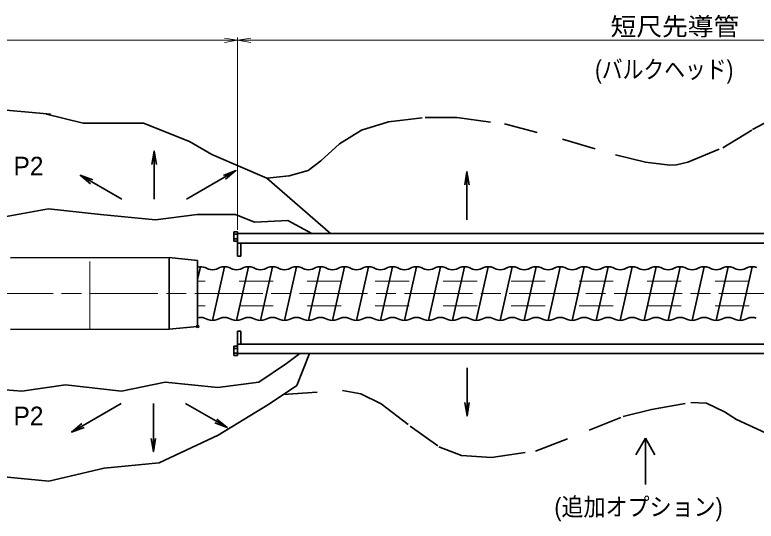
# Model space of a CAD drawing. Units: millimetres, scale not verified. Extents: x 1889 to 4202, y 889 to 2522.
# Drawn here: x 2569.6 to 2962.1, y 1589.4 to 1857.7 of the extents above; entities that cross this region are included whole.
import ezdxf
from ezdxf.enums import TextEntityAlignment as Align

# ---------------------------------------------------------------- set-up
doc = ezdxf.new("R2010")
doc.units = ezdxf.units.MM
doc.header["$LTSCALE"] = 3
doc.header["$PDMODE"] = 32
doc.header["$PDSIZE"] = 1.5
doc.linetypes.add('CHAIN', pattern=[18.5, 12, -1.5, 3.5, -1.5])
doc.linetypes.add('DASHED_SPACED', pattern=[12, 6, -6])
for name, color, linetype, lineweight in [('1外形線', 7, 'Continuous', 35), ('3隠れ線', 2, 'DASHED_SPACED', 13), ('4中心線', 1, 'CHAIN', 15), ('6寸法線', 4, 'Continuous', 13), ('DEFPOINTS_3', 7, 'Continuous', 13)]:
    doc.layers.add(name, color=color, linetype=linetype, lineweight=lineweight)
doc.styles.add('ＭＳ Ｐゴシック', font='')
doc.styles.get('ＭＳ Ｐゴシック').set_extended_font_data('MS PGothic')

# ---------------------------------------------------------------- blocks, each defined once
blk = doc.blocks.new('open_arrow')
at = {"color": 0, "linetype": 'Continuous', "lineweight": -2}
blk.add_lwpolyline([(7.5, 1.25), (0, 0), (7.5, -1.25)], dxfattribs=at)

msp = doc.modelspace()

# ---------------------------------------------------------------- linework, layer by layer
at = {"layer": '1外形線'}
for p, q in [((2564.175, 1750.704), (2587.473, 1754.862)), ((2587.473, 1754.862), (2614.931, 1751.951)), ((2614.931, 1751.951), (2644.053, 1749.04)), ((2644.053, 1749.04), (2666.103, 1751.951)), ((2666.103, 1751.951), (2686.489, 1751.951)), ((2686.489, 1751.951), (2696.474, 1747.793)), ((2696.474, 1747.793), (2714.137, 1748.638)), ((2714.137, 1748.638), (2726.881, 1741.723)), ((2687.547, 1742.723), (2685.547, 1742.723)), ((2685.547, 1737.763), (2685.547, 1742.723)), ((2687.547, 1741.493), (2685.547, 1741.493)), ((2687.547, 1738.993), (2685.547, 1738.993)), ((2687.547, 1737.763), (2687.547, 1742.723)), ((2687.547, 1741.723), (3151.512, 1741.723)), ((2687.547, 1729.813), (2687.547, 1741.723)), ((2687.547, 1737.763), (2685.547, 1737.763)), ((2687.547, 1736.723), (3151.512, 1736.723)), ((2689.263, 1729.813), (2689.263, 1736.723)), ((2651.391, 1729.039), (2567.391, 1729)), ((2651.391, 1729.039), (2651.408, 1691.039)), ((2666.391, 1727.546), (2651.391, 1729.039)), ((2666.407, 1692.546), (2666.391, 1727.546)), ((2687.547, 1729.813), (2689.263, 1729.813)), ((2667.912, 1724.221), (2666.396, 1717.416)), ((2670.381, 1723.772), (2672.15, 1722.956)), ((2680.612, 1724.22), (2674.262, 1695.719)), ((2676.379, 1722.956), (2678.148, 1723.772)), ((2683.081, 1723.772), (2684.85, 1722.956)), ((2693.312, 1724.22), (2686.962, 1695.721)), ((2693.312, 1724.22), (2686.962, 1695.72)), ((2689.079, 1722.957), (2690.848, 1723.773)), ((2689.079, 1722.956), (2690.848, 1723.772)), ((2695.782, 1723.773), (2697.551, 1722.957)), ((2706.012, 1724.221), (2699.662, 1695.721)), ((2701.779, 1722.957), (2703.548, 1723.773)), ((2708.482, 1723.773), (2710.251, 1722.957)), ((2718.712, 1724.222), (2712.362, 1695.721)), ((2714.479, 1722.957), (2716.248, 1723.773)), ((2721.182, 1723.773), (2722.95, 1722.957)), ((2731.412, 1724.222), (2725.063, 1695.722)), ((2727.179, 1722.957), (2728.948, 1723.773)), ((2733.882, 1723.773), (2735.651, 1722.957)), ((2744.112, 1724.221), (2737.762, 1695.72)), ((2739.88, 1722.957), (2741.648, 1723.773)), ((2746.582, 1723.773), (2748.351, 1722.957)), ((2756.809, 1724.219), (2750.46, 1695.721)), ((2756.812, 1724.221), (2750.462, 1695.721)), ((2752.577, 1722.956), (2754.346, 1723.772)), ((2752.579, 1722.957), (2754.348, 1723.773)), ((2759.279, 1723.772), (2761.048, 1722.956)), ((2769.51, 1724.221), (2763.16, 1695.721)), ((2765.277, 1722.956), (2767.046, 1723.772)), ((2771.979, 1723.772), (2773.748, 1722.956)), ((2782.21, 1724.221), (2775.86, 1695.72)), ((2777.977, 1722.956), (2779.745, 1723.772)), ((2784.679, 1723.772), (2786.448, 1722.956)), ((2794.91, 1724.221), (2788.56, 1695.721)), ((2790.677, 1722.956), (2792.446, 1723.772)), ((2797.379, 1723.772), (2799.148, 1722.956)), ((2807.61, 1724.22), (2801.26, 1695.719)), ((2803.377, 1722.956), (2805.146, 1723.772)), ((2810.079, 1723.772), (2811.848, 1722.956)), ((2820.31, 1724.22), (2813.96, 1695.722)), ((2820.31, 1724.22), (2813.96, 1695.72)), ((2816.077, 1722.957), (2817.846, 1723.773)), ((2816.077, 1722.956), (2817.846, 1723.772)), ((2822.779, 1723.773), (2824.548, 1722.957)), ((2833.01, 1724.222), (2826.66, 1695.722)), ((2828.777, 1722.957), (2830.546, 1723.773)), ((2835.479, 1723.773), (2837.248, 1722.957)), ((2845.71, 1724.223), (2839.36, 1695.721)), ((2841.477, 1722.957), (2843.246, 1723.773)), ((2848.179, 1723.773), (2849.948, 1722.957)), ((2858.41, 1724.223), (2852.06, 1695.723)), ((2854.177, 1722.957), (2855.946, 1723.773)), ((2860.879, 1723.774), (2862.648, 1722.958)), ((2871.11, 1724.222), (2864.76, 1695.721)), ((2866.877, 1722.958), (2868.646, 1723.774)), ((2873.58, 1723.774), (2875.348, 1722.958)), ((2883.81, 1724.222), (2877.46, 1695.722)), ((2883.81, 1724.222), (2877.461, 1695.723)), ((2879.577, 1722.957), (2881.346, 1723.773)), ((2879.578, 1722.959), (2881.346, 1723.775)), ((2886.28, 1723.775), (2888.049, 1722.959)), ((2896.51, 1724.223), (2890.161, 1695.723)), ((2892.278, 1722.959), (2894.046, 1723.775)), ((2898.98, 1723.775), (2900.749, 1722.959)), ((2909.211, 1724.224), (2902.86, 1695.723)), ((2904.978, 1722.959), (2906.746, 1723.775)), ((2911.68, 1723.775), (2913.449, 1722.958)), ((2921.911, 1724.224), (2915.561, 1695.724)), ((2917.678, 1722.959), (2919.446, 1723.775)), ((2924.38, 1723.775), (2926.149, 1722.959)), ((2934.61, 1724.223), (2928.26, 1695.722)), ((2930.378, 1722.959), (2932.146, 1723.775)), ((2937.08, 1723.775), (2938.849, 1722.959)), ((2947.308, 1724.221), (2940.958, 1695.722)), ((2947.31, 1724.223), (2940.961, 1695.723)), ((2943.075, 1722.958), (2944.844, 1723.774)), ((2943.078, 1722.959), (2944.846, 1723.775)), ((2949.777, 1723.774), (2951.546, 1722.958)), ((2960.008, 1724.223), (2953.658, 1695.722)), ((2955.775, 1722.958), (2957.544, 1723.774)), ((2670.028, 1696.982), (2671.797, 1696.166)), ((2676.731, 1696.166), (2678.499, 1696.982)), ((2682.728, 1696.983), (2684.497, 1696.167)), ((2682.728, 1696.982), (2684.497, 1696.166)), ((2689.431, 1696.167), (2691.2, 1696.983)), ((2695.428, 1696.983), (2697.197, 1696.167)), ((2702.131, 1696.167), (2703.9, 1696.983)), ((2708.128, 1696.983), (2709.897, 1696.167)), ((2714.831, 1696.167), (2716.6, 1696.983)), ((2720.828, 1696.983), (2722.597, 1696.167)), ((2727.531, 1696.167), (2729.3, 1696.983)), ((2733.528, 1696.983), (2735.297, 1696.167)), ((2740.231, 1696.167), (2742, 1696.983)), ((2746.226, 1696.983), (2747.995, 1696.167)), ((2746.228, 1696.983), (2747.997, 1696.167)), ((2752.928, 1696.167), (2754.697, 1696.983)), ((2758.926, 1696.983), (2760.695, 1696.167)), ((2765.628, 1696.167), (2767.397, 1696.983)), ((2771.626, 1696.983), (2773.395, 1696.167)), ((2778.328, 1696.167), (2780.097, 1696.983)), ((2784.326, 1696.983), (2786.095, 1696.167)), ((2791.028, 1696.167), (2792.797, 1696.983)), ((2797.026, 1696.983), (2798.795, 1696.167)), ((2803.728, 1696.167), (2805.497, 1696.983)), ((2809.726, 1696.984), (2811.495, 1696.168)), ((2809.726, 1696.982), (2811.495, 1696.166)), ((2816.429, 1696.168), (2818.197, 1696.984)), ((2822.426, 1696.984), (2824.195, 1696.168)), ((2829.129, 1696.168), (2830.897, 1696.984)), ((2835.126, 1696.984), (2836.895, 1696.168)), ((2841.829, 1696.168), (2843.598, 1696.984)), ((2847.826, 1696.984), (2849.595, 1696.168)), ((2854.529, 1696.168), (2856.298, 1696.984)), ((2860.526, 1696.984), (2862.295, 1696.168)), ((2867.229, 1696.168), (2868.998, 1696.984)), ((2873.226, 1696.984), (2874.995, 1696.168)), ((2873.227, 1696.985), (2874.995, 1696.169)), ((2879.929, 1696.169), (2881.698, 1696.985)), ((2885.927, 1696.985), (2887.695, 1696.169)), ((2892.629, 1696.169), (2894.398, 1696.985)), ((2898.627, 1696.985), (2900.395, 1696.169)), ((2905.329, 1696.169), (2907.098, 1696.985)), ((2911.327, 1696.985), (2913.095, 1696.169)), ((2918.029, 1696.169), (2919.798, 1696.985)), ((2924.027, 1696.985), (2925.795, 1696.169)), ((2930.729, 1696.169), (2932.498, 1696.985)), ((2936.724, 1696.984), (2938.493, 1696.168)), ((2936.727, 1696.985), (2938.495, 1696.169)), ((2943.426, 1696.168), (2945.195, 1696.985)), ((2949.424, 1696.984), (2951.193, 1696.168)), ((2956.126, 1696.168), (2957.895, 1696.985)), ((2651.408, 1691.039), (2666.407, 1692.546)), ((2567.408, 1691), (2651.408, 1691.039)), ((2687.547, 1690.136), (2687.547, 1678.225)), ((2687.547, 1690.136), (2689.263, 1690.136)), ((2689.263, 1690.136), (2689.263, 1683.225)), ((2687.547, 1678.223), (2687.547, 1684.209)), ((2685.547, 1677.223), (2685.547, 1682.183)), ((2687.547, 1682.183), (2685.547, 1682.183)), ((2687.547, 1680.953), (2685.547, 1680.953)), ((2687.547, 1683.223), (3151.512, 1683.223)), ((2687.547, 1677.223), (2687.547, 1682.183)), ((2687.547, 1678.453), (2685.547, 1678.453)), ((2687.547, 1677.223), (2685.547, 1677.223)), ((2687.547, 1678.223), (3151.512, 1678.226)), ((2713.412, 1672.948), (2720.584, 1678.223)), ((2698.788, 1663.046), (2713.412, 1672.948)), ((2573.306, 1658.331), (2596.421, 1661.632)), ((2596.421, 1661.632), (2626.141, 1658.331)), ((2626.141, 1658.331), (2649.256, 1663.046)), ((2649.256, 1663.046), (2677.088, 1660.217)), ((2677.088, 1660.217), (2698.788, 1663.046)), ((2546.889, 1660.217), (2573.306, 1658.331)), ((2903.468, 1633.338), (2898.411, 1624.578)), ((2903.468, 1608.907), (2903.468, 1633.338)), ((2903.468, 1633.338), (2908.526, 1624.578))]:
    msp.add_line(p, q, dxfattribs=at)
at = {"layer": '1外形線', "color": 4, "linetype": 'DASHED_SPACED'}
for points in [[(2703.099, 1771.089), (2714.803, 1772.282), (2724.915, 1775.148), (2731.573, 1780.239), (2741.546, 1789.4), (2753.158, 1796.629), (2767.382, 1800.903), (2786.785, 1803.274), (2803.661, 1803.28), (2828.822, 1799.839), (2859.661, 1791.78), (2887.575, 1783.442), (2903.499, 1779.633), (2916.425, 1778.055), (2919.87, 1778.268), (2925.936, 1779.685), (2944.415, 1787.177), (2960.247, 1796.91), (2977.286, 1805.988), (2991.466, 1809.575), (3009.017, 1808.933), (3037.727, 1800.553), (3069.775, 1780.264)], [(2711.704, 1656.456), (2743.069, 1658.55), (2752.815, 1656.944), (2763.583, 1651.523), (2778.854, 1639.742), (2794.194, 1628.851), (2806.185, 1624.197), (2822.057, 1623.126), (2845.367, 1626.568), (2873.777, 1637.557), (2891.707, 1644.796), (2906.75, 1648.522), (2927.588, 1652.304), (2935.898, 1651.831), (2945.433, 1647.307), (2951.724, 1643.293), (2966.981, 1636.144)]]:
    msp.add_lwpolyline(points, dxfattribs=at)
at = {"layer": '1外形線', "color": 4}
for points in [[(2736.83, 1741.723), (2703.099, 1771.089), (2673.913, 1783.591), (2662.1, 1790.537), (2637.779, 1800.26), (2605.814, 1800.26), (2586.357, 1805.122), (2588.442, 1805.122), (2557.172, 1807.901)], [(2536.245, 1615.476), (2587.666, 1610.614), (2616.852, 1617.56), (2646.037, 1620.338), (2677.307, 1634.924), (2704.408, 1651.594), (2719.001, 1661.318), (2725.578, 1678.223)]]:
    msp.add_lwpolyline(points, dxfattribs=at)
at = {"layer": '1外形線'}
for points in [[(2643.385, 1785.438), (2643.385, 1778.438), (2643.385, 1759.961)], [(2686.681, 1775.11), (2680.619, 1771.61), (2660.442, 1759.961)], [(2809.015, 1774.509), (2809.015, 1767.509), (2809.015, 1749.032)], [(2604.263, 1772.699), (2610.325, 1769.199), (2626.327, 1759.961)], [(2809.08, 1645.191), (2809.08, 1652.191), (2809.08, 1670.668)], [(2599.696, 1636.569), (2605.758, 1640.069), (2625.936, 1651.718)], [(2642.993, 1626.241), (2642.993, 1633.241), (2642.993, 1651.718)], [(2682.115, 1638.979), (2676.052, 1642.479), (2660.05, 1651.718)]]:
    msp.add_lwpolyline(points, dxfattribs=at)
for centre, radius, start, end in [((2667.914, 1717.22), 7, 69.36613, 102.55335), ((2680.615, 1717.221), 7, 69.36613, 110.63387), ((2693.315, 1717.222), 7, 69.36613, 110.63387), ((2706.015, 1717.222), 7, 69.36613, 110.63387), ((2718.715, 1717.222), 7, 69.36613, 110.63387), ((2731.415, 1717.222), 7, 69.36613, 110.63387), ((2744.115, 1717.222), 7, 69.36613, 110.63387), ((2756.812, 1717.221), 7, 69.36613, 110.63387), ((2769.512, 1717.221), 7, 69.36613, 110.63387), ((2782.212, 1717.221), 7, 69.36613, 110.63387), ((2794.912, 1717.221), 7, 69.36613, 110.63387), ((2807.612, 1717.221), 7, 69.36613, 110.63387), ((2820.313, 1717.223), 7, 69.36613, 110.63387), ((2833.013, 1717.223), 7, 69.36613, 110.63387), ((2845.713, 1717.222), 7, 69.36613, 110.63387), ((2858.413, 1717.222), 7, 69.36613, 110.63387), ((2871.113, 1717.223), 7, 69.36613, 110.63387), ((2883.813, 1717.224), 7, 69.36613, 110.63387), ((2896.513, 1717.224), 7, 69.36613, 110.63387), ((2909.213, 1717.224), 7, 69.36613, 110.63387), ((2921.913, 1717.224), 7, 69.36613, 110.63387), ((2934.613, 1717.224), 7, 69.36613, 110.63387), ((2947.31, 1717.223), 7, 69.36613, 110.63387), ((2960.01, 1717.223), 7, 69.36613, 110.63387), ((2674.265, 1728.571), 6, 249.36605, 290.63617), ((2686.965, 1728.571), 6, 249.36605, 290.63617), ((2699.665, 1728.572), 6, 249.36605, 290.63617), ((2712.365, 1728.572), 6, 249.36605, 290.63617), ((2725.065, 1728.572), 6, 249.36605, 290.63617), ((2737.765, 1728.572), 6, 249.36605, 290.63617), ((2750.465, 1728.572), 6, 249.36605, 290.63617), ((2763.162, 1728.571), 6, 249.36605, 290.63617), ((2775.862, 1728.571), 6, 249.36605, 290.63617), ((2788.562, 1728.571), 6, 249.36605, 290.63617), ((2801.262, 1728.571), 6, 249.36605, 290.63617), ((2813.962, 1728.571), 6, 249.36605, 290.63617), ((2826.663, 1728.573), 6, 249.36605, 290.63617), ((2839.363, 1728.573), 6, 249.36605, 290.63617), ((2852.063, 1728.572), 6, 249.36605, 290.63617), ((2864.763, 1728.573), 6, 249.36605, 290.63617), ((2877.463, 1728.573), 6, 249.36605, 290.63617), ((2890.163, 1728.574), 6, 249.36605, 290.63617), ((2902.863, 1728.574), 6, 249.36605, 290.63617), ((2915.563, 1728.574), 6, 249.36605, 290.63617), ((2928.263, 1728.574), 6, 249.36605, 290.63617), ((2940.963, 1728.574), 6, 249.36605, 290.63617), ((2953.66, 1728.573), 6, 249.36605, 290.63617), ((2667.914, 1691.367), 6, 69.36992, 104.56075), ((2674.264, 1702.717), 7, 249.36613, 290.63387), ((2680.614, 1691.367), 6, 69.36992, 110.63395), ((2686.964, 1702.718), 7, 249.36613, 290.63387), ((2693.314, 1691.368), 6, 69.36992, 110.63395), ((2699.664, 1702.718), 7, 249.36613, 290.63387), ((2706.014, 1691.368), 6, 69.36992, 110.63395), ((2712.364, 1702.718), 7, 249.36613, 290.63387), ((2718.714, 1691.368), 6, 69.36992, 110.63395), ((2725.064, 1702.718), 7, 249.36613, 290.63387), ((2731.414, 1691.368), 6, 69.36992, 110.63395), ((2737.764, 1702.718), 7, 249.36613, 290.63387), ((2744.114, 1691.368), 6, 69.36992, 110.63395), ((2750.461, 1702.718), 7, 249.36613, 290.63387), ((2756.811, 1691.368), 6, 69.36992, 110.63395), ((2763.161, 1702.718), 7, 249.36613, 290.63387), ((2769.511, 1691.368), 6, 69.36992, 110.63395), ((2775.861, 1702.718), 7, 249.36613, 290.63387), ((2782.212, 1691.368), 6, 69.36992, 110.63395), ((2788.562, 1702.718), 7, 249.36613, 290.63387), ((2794.912, 1691.368), 6, 69.36992, 110.63395), ((2801.262, 1702.718), 7, 249.36613, 290.63387), ((2807.612, 1691.368), 6, 69.36992, 110.63395), ((2813.962, 1702.719), 7, 249.36613, 290.63387), ((2820.312, 1691.369), 6, 69.36992, 110.63395), ((2826.662, 1702.719), 7, 249.36613, 290.63387), ((2833.012, 1691.369), 6, 69.36992, 110.63395), ((2839.362, 1702.719), 7, 249.36613, 290.63387), ((2845.712, 1691.369), 6, 69.36992, 110.63395), ((2852.062, 1702.719), 7, 249.36613, 290.63387), ((2858.412, 1691.369), 6, 69.36992, 110.63395), ((2864.762, 1702.719), 7, 249.36613, 290.63387), ((2871.112, 1691.369), 6, 69.36992, 110.63395), ((2877.462, 1702.72), 7, 249.36613, 290.63387), ((2883.812, 1691.37), 6, 69.36992, 110.63395), ((2890.162, 1702.72), 7, 249.36613, 290.63387), ((2896.512, 1691.37), 6, 69.36992, 110.63395), ((2902.862, 1702.72), 7, 249.36613, 290.63387), ((2909.212, 1691.37), 6, 69.36992, 110.63395), ((2915.562, 1702.72), 7, 249.36613, 290.63387), ((2921.912, 1691.37), 6, 69.36992, 110.63395), ((2928.262, 1702.72), 7, 249.36613, 290.63387), ((2934.612, 1691.37), 6, 69.36992, 110.63395), ((2940.96, 1702.719), 7, 249.36613, 290.63387), ((2947.31, 1691.369), 6, 69.36992, 110.63395), ((2953.66, 1702.719), 7, 249.36613, 290.63387), ((2960.01, 1691.369), 6, 69.36992, 110.63395)]:
    msp.add_arc(centre, radius, start, end, dxfattribs=at)
at = {"layer": '3隠れ線'}
for p, q in [((3570.436, 1716.474), (2666.396, 1716.474)), ((3570.436, 1703.474), (2666.402, 1703.474))]:
    msp.add_line(p, q, dxfattribs=at)
at = {"layer": '4中心線'}
for p, q in [((2609.395, 1691.019), (2609.395, 1729.019)), ((3588.888, 1709.973), (2174.022, 1710.019))]:
    msp.add_line(p, q, dxfattribs=at)
at = {"layer": '6寸法線'}
for p, q in [((2687.547, 1743.723), (2687.547, 1845.675)), ((2687.547, 1743.723), (2687.547, 1845.675)), ((2687.547, 1844.175), (2136.022, 1844.175)), ((3150.653, 1844.175), (2687.547, 1844.175))]:
    msp.add_line(p, q, dxfattribs=at)
at = {"layer": 'DEFPOINTS_3'}
msp.add_point((2666.407, 1692.546), dxfattribs=at)

# ---------------------------------------------------------------- block references
at = {"layer": '1外形線', "xscale": 0.933, "yscale": 0.933}
for p, rotation in [((2643.385, 1785.438), 270), ((2686.681, 1775.11), 210), ((2809.015, 1774.509), 270), ((2604.263, 1772.699), 330), ((2809.08, 1645.191), 90), ((2599.696, 1636.569), 30), ((2682.115, 1638.979), 150), ((2642.993, 1626.241), 90)]:
    msp.add_blockref('open_arrow', p, dxfattribs=dict(at, rotation=rotation))
at = {"layer": '6寸法線', "xscale": 0.933, "yscale": 0.933, "rotation": 180}
msp.add_blockref('open_arrow', (2687.547, 1844.175), dxfattribs=at)
at = {"layer": '6寸法線', "xscale": 0.933, "yscale": 0.933}
msp.add_blockref('open_arrow', (2687.547, 1844.175), dxfattribs=at)

# ---------------------------------------------------------------- texts
at = {"layer": '1外形線', "style": 'ＭＳ Ｐゴシック'}
for p in [(2568.932, 1769.598), (2568.932, 1637.211)]:
    msp.add_text('P2', height=9.897, dxfattribs=at).set_placement(p, align=Align.BOTTOM_LEFT)
at = {"layer": '6寸法線', "style": 'ＭＳ Ｐゴシック', "width": 1.05}
msp.add_text('短尺先導管', height=9.501, dxfattribs=at).set_placement((2919.1, 1851.475), align=Align.MIDDLE_CENTER)
at = {"layer": '6寸法線', "style": 'ＭＳ Ｐゴシック'}
for s, width, p in [('(バルクヘッド)', 0.85, (2876.868, 1833.536)), ('(追加オプション)', 0.9, (2855.301, 1601.746))]:
    msp.add_text(s, height=9.501, dxfattribs=dict(at, width=width)).set_placement(p, align=Align.TOP_LEFT)

doc.saveas('drawing.dxf')
